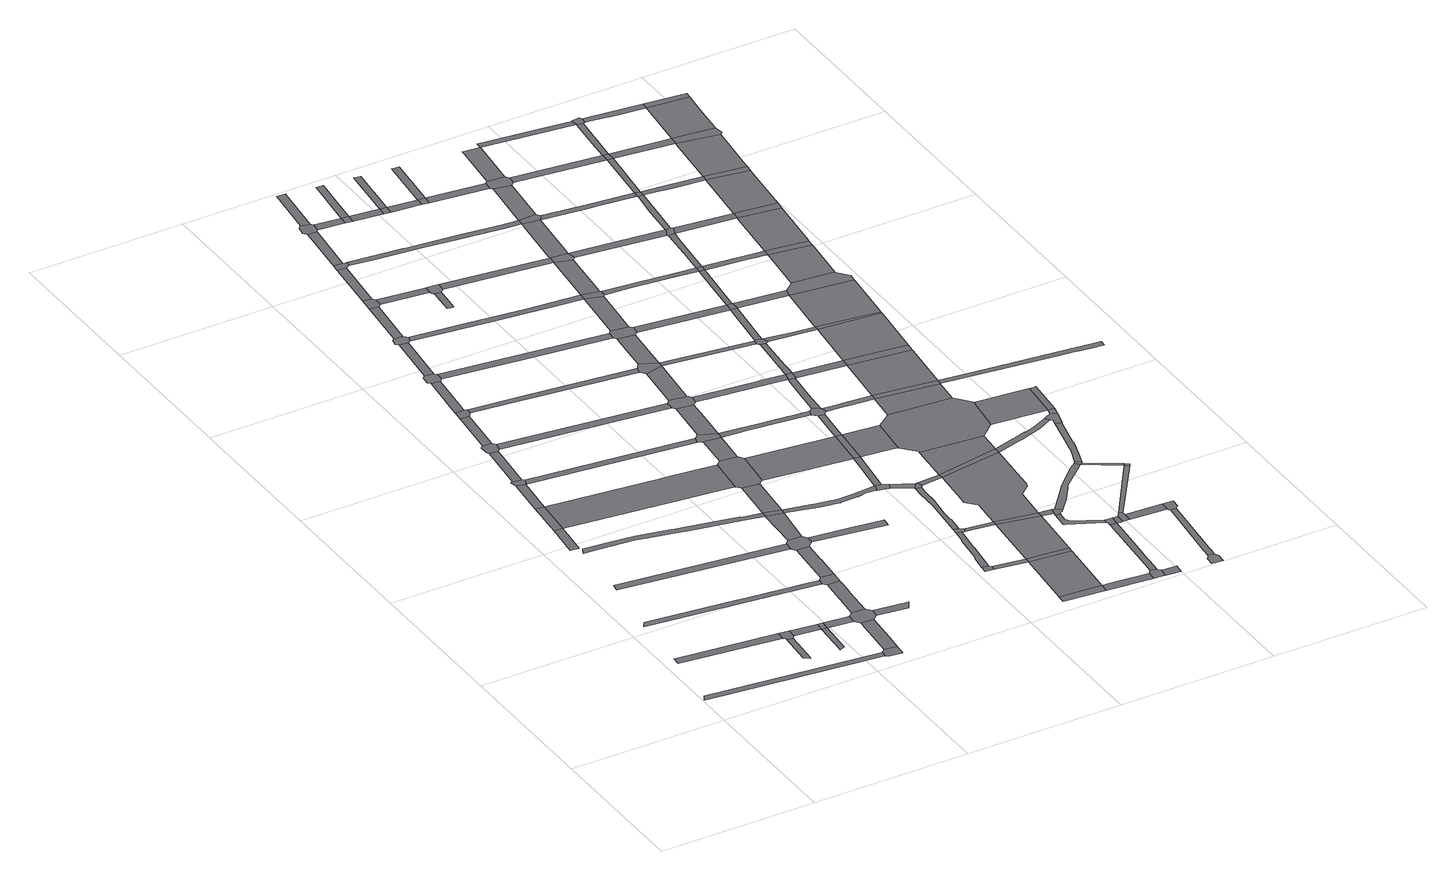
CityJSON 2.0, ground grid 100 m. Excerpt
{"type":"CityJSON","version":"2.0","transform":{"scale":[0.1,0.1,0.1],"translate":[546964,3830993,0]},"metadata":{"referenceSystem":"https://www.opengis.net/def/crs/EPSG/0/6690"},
"CityObjects":{
"road1":{"type":"Road","attributes":{"RoadStructureAttribute.sectionType":"1"},"geometry":[{"type":"MultiSurface","lod":"1","boundaries":[[[0,1,2,3]]]}]},
"road2":{"type":"Road","attributes":{"RoadStructureAttribute.sectionType":"1"},"geometry":[{"type":"MultiSurface","lod":"1","boundaries":[[[4,5,6,7,8,9,10]]]}]},
"road3":{"type":"Road","attributes":{"RoadStructureAttribute.sectionType":"1"},"geometry":[{"type":"MultiSurface","lod":"1","boundaries":[[[11,12,13,14,15]]]}]},
"road4":{"type":"Road","geometry":[{"type":"MultiSurface","lod":"1","boundaries":[[[16,17,18,19,20,21]]]}]},
"road5":{"type":"Road","geometry":[{"type":"MultiSurface","lod":"1","boundaries":[[[22,11,15,23]]]}]},
"road6":{"type":"Road","geometry":[{"type":"MultiSurface","lod":"1","boundaries":[[[3,2,24,16,21,25,26,27,28]]]}]},
"road7":{"type":"Road","attributes":{"RoadStructureAttribute.sectionType":"1"},"geometry":[{"type":"MultiSurface","lod":"1","boundaries":[[[29,30,31,32,33,34,35,36]]]}]},
"road8":{"type":"Road","attributes":{"RoadStructureAttribute.sectionType":"1"},"geometry":[{"type":"MultiSurface","lod":"1","boundaries":[[[37,38,22,23,39]]]}]},
"road9":{"type":"Road","attributes":{"RoadStructureAttribute.sectionType":"1"},"geometry":[{"type":"MultiSurface","lod":"1","boundaries":[[[28,27,40,41,42]]]}]},
"road10":{"type":"Road","geometry":[{"type":"MultiSurface","lod":"1","boundaries":[[[43,44,37,39,45,46]]]}]},
"road11":{"type":"Road","geometry":[{"type":"MultiSurface","lod":"1","boundaries":[[[41,47,48,49,50,51]]]}]},
"road12":{"type":"Road","attributes":{"RoadStructureAttribute.sectionType":"1"},"geometry":[{"type":"MultiSurface","lod":"1","boundaries":[[[52,53,54,55]]]}]},
"road13":{"type":"Road","geometry":[{"type":"MultiSurface","lod":"1","boundaries":[[[42,41,51,56]]]}]},
"road14":{"type":"Road","attributes":{"RoadStructureAttribute.sectionType":"1"},"geometry":[{"type":"MultiSurface","lod":"1","boundaries":[[[57,43,46,58]]]}]},
"road15":{"type":"Road","geometry":[{"type":"MultiSurface","lod":"1","boundaries":[[[59,10,9,60,61,62,63,64,65]]]}]},
"road16":{"type":"Road","attributes":{"RoadStructureAttribute.sectionType":"1"},"geometry":[{"type":"MultiSurface","lod":"1","boundaries":[[[56,51,66,67,68]]]}]},
"road17":{"type":"Road","geometry":[{"type":"MultiSurface","lod":"1","boundaries":[[[69,70,71,57,58,72,73,74]]]}]},
"road18":{"type":"Road","attributes":{"RoadStructureAttribute.sectionType":"1"},"geometry":[{"type":"MultiSurface","lod":"1","boundaries":[[[75,76,77,78,79,80,81,82,83,84,85,86,87,88,89,90,91,92,93,94]]]}]},
"road19":{"type":"Road","attributes":{"RoadStructureAttribute.sectionType":"1"},"geometry":[{"type":"MultiSurface","lod":"1","boundaries":[[[95,96,59,65,97,98,99]]]}]},
"road20":{"type":"Road","attributes":{"RoadStructureAttribute.sectionType":"1"},"geometry":[{"type":"MultiSurface","lod":"1","boundaries":[[[100,69,74,101]]]}]},
"road21":{"type":"Road","geometry":[{"type":"MultiSurface","lod":"1","boundaries":[[[102,103,104,68,67,105,106,95,99,107,108,109,110,111,112,113]]]}]},
"road22":{"type":"Road","geometry":[{"type":"MultiSurface","lod":"1","boundaries":[[[114,115,116,117,100,101,118,119,120,121]]]}]},
"road23":{"type":"Road","attributes":{"function":"3","RoadStructureAttribute.sectionType":"1"},"geometry":[{"type":"MultiSurface","lod":"1","boundaries":[[[122,123,124,23,15,125,126,127,128]]]}]},
"road24":{"type":"Road","attributes":{"RoadStructureAttribute.sectionType":"1"},"geometry":[{"type":"MultiSurface","lod":"1","boundaries":[[[129,130,131,132,102,113,133,134,135,136]]]}]},
"road25":{"type":"Road","attributes":{"RoadStructureAttribute.sectionType":"1"},"geometry":[{"type":"MultiSurface","lod":"1","boundaries":[[[137,138,114,121,139,140,141]]]}]},
"road26":{"type":"Road","geometry":[{"type":"MultiSurface","lod":"1","boundaries":[[[142,36,35,129,136,143,144]]]}]},
"road27":{"type":"Road","attributes":{"RoadStructureAttribute.sectionType":"1"},"geometry":[{"type":"MultiSurface","lod":"1","boundaries":[[[145,146,147,148,149,150,110,109]]]}]},
"road28":{"type":"Road","geometry":[{"type":"MultiSurface","lod":"1","boundaries":[[[151,152,153,137,141,154,155,156]]]}]},
"road29":{"type":"Road","attributes":{"RoadStructureAttribute.sectionType":"1"},"geometry":[{"type":"MultiSurface","lod":"1","boundaries":[[[157,45,39,158,159]]]}]},
"road30":{"type":"Road","attributes":{"RoadStructureAttribute.sectionType":"1"},"geometry":[{"type":"MultiSurface","lod":"1","boundaries":[[[160,161,162,163,142,144]]]}]},
"road31":{"type":"Road","attributes":{"RoadStructureAttribute.sectionType":"1"},"geometry":[{"type":"MultiSurface","lod":"1","boundaries":[[[164,151,156,165,166]]]}]},
"road32":{"type":"Road","geometry":[{"type":"MultiSurface","lod":"1","boundaries":[[[167,168,55,54,169,163,162,170,171,172,173,174]]]}]},
"road33":{"type":"Road","geometry":[{"type":"MultiSurface","lod":"1","boundaries":[[[175,176,177,164,166,178,179,180,181,182]]]}]},
"road34":{"type":"Road","attributes":{"RoadStructureAttribute.sectionType":"1"},"geometry":[{"type":"MultiSurface","lod":"1","boundaries":[[[73,72,183,184,185]]]}]},
"road35":{"type":"Road","attributes":{"RoadStructureAttribute.sectionType":"1"},"geometry":[{"type":"MultiSurface","lod":"1","boundaries":[[[93,167,174,186,187]]]}]},
"road36":{"type":"Road","attributes":{"RoadStructureAttribute.sectionType":"1"},"geometry":[{"type":"MultiSurface","lod":"1","boundaries":[[[188,175,182,189]]]}]},
"road37":{"type":"Road","geometry":[{"type":"MultiSurface","lod":"1","boundaries":[[[94,93,187,190]]]}]},
"road38":{"type":"Road","attributes":{"RoadStructureAttribute.sectionType":"1"},"geometry":[{"type":"MultiSurface","lod":"1","boundaries":[[[191,94,190,192]]]}]},
"road39":{"type":"Road","geometry":[{"type":"MultiSurface","lod":"1","boundaries":[[[193,188,189,194,195,196]]]}]},
"road40":{"type":"Road","attributes":{"RoadStructureAttribute.sectionType":"1"},"geometry":[{"type":"MultiSurface","lod":"1","boundaries":[[[197,198,199,119,118,200,201,202,203]]]}]},
"road41":{"type":"Road","attributes":{"RoadStructureAttribute.sectionType":"1"},"geometry":[{"type":"MultiSurface","lod":"1","boundaries":[[[204,205,206,207,208,172,171]]]}]},
"road42":{"type":"Road","attributes":{"RoadStructureAttribute.sectionType":"1"},"geometry":[{"type":"MultiSurface","lod":"1","boundaries":[[[209,193,196,210,211]]]}]},
"road43":{"type":"Road","geometry":[{"type":"MultiSurface","lod":"1","boundaries":[[[212,213,128,127,214,191,192,215,216,217,218,219,220]]]}]},
"road44":{"type":"Road","geometry":[{"type":"MultiSurface","lod":"1","boundaries":[[[221,209,211,222,223,224,225,226]]]}]},
"road45":{"type":"Road","attributes":{"RoadStructureAttribute.sectionType":"1"},"geometry":[{"type":"MultiSurface","lod":"1","boundaries":[[[227,195,194,228,229]]]}]},
"road46":{"type":"Road","attributes":{"RoadStructureAttribute.sectionType":"1"},"geometry":[{"type":"MultiSurface","lod":"1","boundaries":[[[155,154,230,231,232]]]}]},
"road47":{"type":"Road","attributes":{"RoadStructureAttribute.sectionType":"1"},"geometry":[{"type":"MultiSurface","lod":"1","boundaries":[[[233,212,220,234,235]]]}]},
"road48":{"type":"Road","attributes":{"RoadStructureAttribute.sectionType":"1"},"geometry":[{"type":"MultiSurface","lod":"1","boundaries":[[[236,237,221,226]]]}]},
"road49":{"type":"Road","attributes":{"RoadStructureAttribute.sectionType":"1"},"geometry":[{"type":"MultiSurface","lod":"1","boundaries":[[[238,239,240,241,242,243,244,245,246,247,248,249,190,187,250,251,252,253,254,255,256,257,258,259,260,261,262,263,264,265,266]]]}]},
"road50":{"type":"Road","geometry":[{"type":"MultiSurface","lod":"1","boundaries":[[[267,268,269,159,158,270,271,233,235,272]]]}]},
"road51":{"type":"Road","geometry":[{"type":"MultiSurface","lod":"1","boundaries":[[[273,274,275,276,277,278,279,280]]]}]},
"road52":{"type":"Road","geometry":[{"type":"MultiSurface","lod":"1","boundaries":[[[281,282,283,237,284,285,286,287,288,289,290,291]]]}]},
"road53":{"type":"Road","geometry":[{"type":"MultiSurface","lod":"1","boundaries":[[[292,293,294,295,296,297,298]]]}]},
"road54":{"type":"Road","attributes":{"RoadStructureAttribute.sectionType":"1"},"geometry":[{"type":"MultiSurface","lod":"1","boundaries":[[[299,267,272,300,301,302,303]]]}]},
"road55":{"type":"Road","geometry":[{"type":"MultiSurface","lod":"1","boundaries":[[[304,229,228,305,273,280,306,307]]]}]},
"road56":{"type":"Road","attributes":{"RoadStructureAttribute.sectionType":"1"},"geometry":[{"type":"MultiSurface","lod":"1","boundaries":[[[308,309,310,311,180,179,312,313,314,315,316,317,318,319]]]}]},
"road57":{"type":"Road","attributes":{"RoadStructureAttribute.sectionType":"1"},"geometry":[{"type":"MultiSurface","lod":"1","boundaries":[[[320,321,322,323,324,292,298,325,326,327,328]]]}]},
"road58":{"type":"Road","attributes":{"RoadStructureAttribute.sectionType":"1"},"geometry":[{"type":"MultiSurface","lod":"1","boundaries":[[[329,281,291,330,331]]]}]},
"road59":{"type":"Road","geometry":[{"type":"MultiSurface","lod":"1","boundaries":[[[332,333,334,185,184,335,299,303,336,337,338,339,340]]]}]},
"road60":{"type":"Road","attributes":{"RoadStructureAttribute.sectionType":"1"},"geometry":[{"type":"MultiSurface","lod":"1","boundaries":[[[296,295,341,342]]]}]},
"road61":{"type":"Road","attributes":{"RoadStructureAttribute.sectionType":"1"},"geometry":[{"type":"MultiSurface","lod":"1","boundaries":[[[286,285,343,344]]]}]},
"road62":{"type":"Road","attributes":{"function":"3","RoadStructureAttribute.sectionType":"1"},"geometry":[{"type":"MultiSurface","lod":"1","boundaries":[[[218,217,345,346,347]]]}]},
"road63":{"type":"Road","geometry":[{"type":"MultiSurface","lod":"1","boundaries":[[[348,349,350,351,352]]]}]},
"road64":{"type":"Road","geometry":[{"type":"MultiSurface","lod":"1","boundaries":[[[353,320,328,354,355,356,357]]]}]},
"road65":{"type":"Road","attributes":{"RoadStructureAttribute.sectionType":"1"},"geometry":[{"type":"MultiSurface","lod":"1","boundaries":[[[358,359,360,361,362,363,364,365,366,332,340]]]}]},
"road66":{"type":"Road","geometry":[{"type":"MultiSurface","lod":"1","boundaries":[[[344,343,367,368]]]}]},
"road67":{"type":"Road","geometry":[{"type":"MultiSurface","lod":"1","boundaries":[[[266,265,369,370,371,372,373,374]]]}]},
"road68":{"type":"Road","geometry":[{"type":"MultiSurface","lod":"1","boundaries":[[[375,376,203,202,377,378,366,365,379]]]}]},
"road69":{"type":"Road","attributes":{"RoadStructureAttribute.sectionType":"1"},"geometry":[{"type":"MultiSurface","lod":"1","boundaries":[[[380,381,382,383,384,385,386,272,235,387,388,389,390,391]]]}]},
"road70":{"type":"Road","attributes":{"function":"3","RoadStructureAttribute.sectionType":"1"},"geometry":[{"type":"MultiSurface","lod":"1","boundaries":[[[341,348,352,392,393]]]}]},
"road71":{"type":"Road","attributes":{"RoadStructureAttribute.sectionType":"1"},"geometry":[{"type":"MultiSurface","lod":"1","boundaries":[[[394,395,396,353,357,397,398,399,400,401,402,403]]]}]},
"road72":{"type":"Road","attributes":{"RoadStructureAttribute.sectionType":"1"},"geometry":[{"type":"MultiSurface","lod":"1","boundaries":[[[346,266,374,404]]]}]},
"road73":{"type":"Road","attributes":{"RoadStructureAttribute.sectionType":"1"},"geometry":[{"type":"MultiSurface","lod":"1","boundaries":[[[356,355,405,406]]]}]},
"road74":{"type":"Road","attributes":{"RoadStructureAttribute.sectionType":"1"},"geometry":[{"type":"MultiSurface","lod":"1","boundaries":[[[407,344,368,408]]]}]},
"road75":{"type":"Road","attributes":{"RoadStructureAttribute.sectionType":"1"},"geometry":[{"type":"MultiSurface","lod":"1","boundaries":[[[372,371,409,410]]]}]},
"road76":{"type":"Road","attributes":{"RoadStructureAttribute.sectionType":"1"},"geometry":[{"type":"MultiSurface","lod":"1","boundaries":[[[368,367,411,412]]]}]},
"road77":{"type":"Road","attributes":{"RoadStructureAttribute.sectionType":"1"},"geometry":[{"type":"MultiSurface","lod":"1","boundaries":[[[413,414,375,379,415,416,417]]]}]},
"road78":{"type":"Road","geometry":[{"type":"MultiSurface","lod":"1","boundaries":[[[342,341,393,418]]]}]},
"road79":{"type":"Road","geometry":[{"type":"MultiSurface","lod":"1","boundaries":[[[419,410,409,394,403,420,421,422]]]}]},
"road80":{"type":"Road","attributes":{"RoadStructureAttribute.sectionType":"1"},"geometry":[{"type":"MultiSurface","lod":"1","boundaries":[[[423,424,425,426,427,428,429,430,224,223,431,432,433,434,435,436,437,438,439,440]]]}]},
"road81":{"type":"Road","attributes":{"RoadStructureAttribute.sectionType":"1"},"geometry":[{"type":"MultiSurface","lod":"1","boundaries":[[[307,306,441,442]]]}]},
"road82":{"type":"Road","geometry":[{"type":"MultiSurface","lod":"1","boundaries":[[[347,346,404,443]]]}]},
"road83":{"type":"Road","geometry":[{"type":"MultiSurface","lod":"1","boundaries":[[[444,445,232,231,446,413,417,447,448,449,450,451,452,453]]]}]},
"road84":{"type":"Road","attributes":{"function":"3","RoadStructureAttribute.sectionType":"1"},"geometry":[{"type":"MultiSurface","lod":"1","boundaries":[[[405,454,342,418,455]]]}]},
"road85":{"type":"Road","attributes":{"RoadStructureAttribute.sectionType":"1"},"geometry":[{"type":"MultiSurface","lod":"1","boundaries":[[[456,352,351,457,458]]]}]},
"road86":{"type":"Road","attributes":{"RoadStructureAttribute.sectionType":"1"},"geometry":[{"type":"MultiSurface","lod":"1","boundaries":[[[459,460,338,337,461,462]]]}]},
"road87":{"type":"Road","geometry":[{"type":"MultiSurface","lod":"1","boundaries":[[[412,411,463,464]]]}]},
"road88":{"type":"Road","attributes":{"RoadStructureAttribute.sectionType":"1"},"geometry":[{"type":"MultiSurface","lod":"1","boundaries":[[[465,419,422,466]]]}]},
"road89":{"type":"Road","geometry":[{"type":"MultiSurface","lod":"1","boundaries":[[[406,405,455,467]]]}]},
"road90":{"type":"Road","attributes":{"RoadStructureAttribute.sectionType":"1"},"geometry":[{"type":"MultiSurface","lod":"1","boundaries":[[[468,469,347,443,470,471,472]]]}]},
"road91":{"type":"Road","attributes":{"RoadStructureAttribute.sectionType":"1"},"geometry":[{"type":"MultiSurface","lod":"1","boundaries":[[[318,444,453,473]]]}]},
"road92":{"type":"Road","attributes":{"RoadStructureAttribute.sectionType":"1"},"geometry":[{"type":"MultiSurface","lod":"1","boundaries":[[[474,412,464,475]]]}]},
"road93":{"type":"Road","attributes":{"function":"3","RoadStructureAttribute.sectionType":"1"},"geometry":[{"type":"MultiSurface","lod":"1","boundaries":[[[476,477,443,404,478,479,480,481]]]}]},
"road94":{"type":"Road","attributes":{"RoadStructureAttribute.sectionType":"1"},"geometry":[{"type":"MultiSurface","lod":"1","boundaries":[[[464,463,482,483]]]}]},
"road95":{"type":"Road","geometry":[{"type":"MultiSurface","lod":"1","boundaries":[[[484,391,390,485,486,468,472,487,488,489,490,491]]]}]},
"road96":{"type":"Road","attributes":{"RoadStructureAttribute.sectionType":"1"},"geometry":[{"type":"MultiSurface","lod":"1","boundaries":[[[379,365,492,493]]]}]},
"road97":{"type":"Road","geometry":[{"type":"MultiSurface","lod":"1","boundaries":[[[319,318,473,494,495,496,497]]]}]},
"road98":{"type":"Road","geometry":[{"type":"MultiSurface","lod":"1","boundaries":[[[498,499,458,457,500,501,502,503,504,505]]]}]},
"road99":{"type":"Road","attributes":{"function":"3","RoadStructureAttribute.sectionType":"1"},"geometry":[{"type":"MultiSurface","lod":"1","boundaries":[[[506,507,508,509,510,511,512,466,513,514,515,516,517,406,467]]]}]},
"road100":{"type":"Road","attributes":{"RoadStructureAttribute.sectionType":"1"},"geometry":[{"type":"MultiSurface","lod":"1","boundaries":[[[461,518,519,484,491,520,521]]]}]},
"road101":{"type":"Road","attributes":{"RoadStructureAttribute.sectionType":"1"},"geometry":[{"type":"MultiSurface","lod":"1","boundaries":[[[522,467,455,523,524,525]]]}]},
"road102":{"type":"Road","geometry":[{"type":"MultiSurface","lod":"1","boundaries":[[[483,482,526,527]]]}]},
"road103":{"type":"Road","attributes":{"RoadStructureAttribute.sectionType":"1"},"geometry":[{"type":"MultiSurface","lod":"1","boundaries":[[[441,528,319,497,529]]]}]},
"road104":{"type":"Road","attributes":{"RoadStructureAttribute.sectionType":"1"},"geometry":[{"type":"MultiSurface","lod":"1","boundaries":[[[530,503,502,531,532]]]}]},
"road105":{"type":"Road","geometry":[{"type":"MultiSurface","lod":"1","boundaries":[[[525,524,533,534,535,536,537,538,539]]]}]},
"road106":{"type":"Road","geometry":[{"type":"MultiSurface","lod":"1","boundaries":[[[462,461,521,540,541]]]}]},
"road107":{"type":"Road","attributes":{"RoadStructureAttribute.sectionType":"1"},"geometry":[{"type":"MultiSurface","lod":"1","boundaries":[[[542,543,544,545,498,505,546,547,548,549]]]}]},
"road108":{"type":"Road","attributes":{"RoadStructureAttribute.sectionType":"1"},"geometry":[{"type":"MultiSurface","lod":"1","boundaries":[[[550,551,552,491,490,553,554,555,556]]]}]},
"road109":{"type":"Road","attributes":{"RoadStructureAttribute.sectionType":"1"},"geometry":[{"type":"MultiSurface","lod":"1","boundaries":[[[533,557,558,559,560,561,562,563,564,565,534]]]}]},
"road110":{"type":"Road","geometry":[{"type":"MultiSurface","lod":"1","boundaries":[[[566,465,466,512]]]}]},
"road111":{"type":"Road","attributes":{"RoadStructureAttribute.sectionType":"1"},"geometry":[{"type":"MultiSurface","lod":"1","boundaries":[[[567,483,527,568]]]}]},
"road112":{"type":"Road","attributes":{"RoadStructureAttribute.sectionType":"1"},"geometry":[{"type":"MultiSurface","lod":"1","boundaries":[[[450,449,569,570]]]}]},
"road113":{"type":"Road","geometry":[{"type":"MultiSurface","lod":"1","boundaries":[[[442,441,529,571,572,573]]]}]},
"road114":{"type":"Road","attributes":{"function":"3","RoadStructureAttribute.sectionType":"1"},"geometry":[{"type":"MultiSurface","lod":"1","boundaries":[[[574,575,465,566,576,577]]]}]},
"road115":{"type":"Road","attributes":{"RoadStructureAttribute.sectionType":"1"},"geometry":[{"type":"MultiSurface","lod":"1","boundaries":[[[578,579,580,581,462,541,582,583,584,585]]]}]},
"road116":{"type":"Road","geometry":[{"type":"MultiSurface","lod":"1","boundaries":[[[586,587,561,560,588,542,549,589]]]}]},
"road117":{"type":"Road","attributes":{"RoadStructureAttribute.sectionType":"1"},"geometry":[{"type":"MultiSurface","lod":"1","boundaries":[[[439,590,591,592,442,573,593,594]]]}]},
"road118":{"type":"Road","attributes":{"RoadStructureAttribute.sectionType":"1"},"geometry":[{"type":"MultiSurface","lod":"1","boundaries":[[[527,526,595,596]]]}]},
"road119":{"type":"Road","attributes":{"RoadStructureAttribute.sectionType":"1"},"geometry":[{"type":"MultiSurface","lod":"1","boundaries":[[[589,549,597,598,599]]]}]},
"road120":{"type":"Road","geometry":[{"type":"MultiSurface","lod":"1","boundaries":[[[600,601,493,492,602,603,578,585,604,605,606,607]]]}]},
"road121":{"type":"Road","attributes":{"RoadStructureAttribute.sectionType":"1"},"geometry":[{"type":"MultiSurface","lod":"1","boundaries":[[[541,540,608,609,610]]]}]},
"road122":{"type":"Road","geometry":[{"type":"MultiSurface","lod":"1","boundaries":[[[611,612,481,480,613,614,574,577,615,616,617,618,619,620]]]}]},
"road123":{"type":"Road","attributes":{"RoadStructureAttribute.sectionType":"1"},"geometry":[{"type":"MultiSurface","lod":"1","boundaries":[[[621,622,623,624,496,495,625,626,627,628,629,630,631]]]}]},
"road124":{"type":"Road","geometry":[{"type":"MultiSurface","lod":"1","boundaries":[[[632,633,599,598,634,635,636,637]]]}]},
"road125":{"type":"Road","geometry":[{"type":"MultiSurface","lod":"1","boundaries":[[[638,639,640,440,439,594,641]]]}]},
"road126":{"type":"Road","attributes":{"RoadStructureAttribute.sectionType":"1"},"geometry":[{"type":"MultiSurface","lod":"1","boundaries":[[[642,643,644,645,646,647,648,649,539,538,650,651,652,653,654,655,656]]]}]},
"road127":{"type":"Road","geometry":[{"type":"MultiSurface","lod":"1","boundaries":[[[657,658,659,660,661,662,663,664]]]}]},
"road128":{"type":"Road","attributes":{"RoadStructureAttribute.sectionType":"1"},"geometry":[{"type":"MultiSurface","lod":"1","boundaries":[[[569,665,666,667,668,600,607,669,670,671,672]]]}]},
"road129":{"type":"Road","attributes":{"RoadStructureAttribute.sectionType":"1"},"geometry":[{"type":"MultiSurface","lod":"1","boundaries":[[[673,440,640,674]]]}]},
"road130":{"type":"Road","attributes":{"function":"3","RoadStructureAttribute.sectionType":"1"},"geometry":[{"type":"MultiSurface","lod":"1","boundaries":[[[555,675,676,611,620,677]]]}]},
"road131":{"type":"Road","geometry":[{"type":"MultiSurface","lod":"1","boundaries":[[[570,569,672,678,679]]]}]},
"road132":{"type":"Road","attributes":{"RoadStructureAttribute.sectionType":"1"},"geometry":[{"type":"MultiSurface","lod":"1","boundaries":[[[680,607,606,681,682]]]}]},
"road133":{"type":"Road","attributes":{"RoadStructureAttribute.sectionType":"1"},"geometry":[{"type":"MultiSurface","lod":"1","boundaries":[[[683,635,634,684,685,686]]]}]},
"road134":{"type":"Road","geometry":[{"type":"MultiSurface","lod":"1","boundaries":[[[556,555,677,687,688]]]}]},
"road135":{"type":"Road","attributes":{"RoadStructureAttribute.sectionType":"1"},"geometry":[{"type":"MultiSurface","lod":"1","boundaries":[[[689,690,691,692,693,694,695,657,664]]]}]},
"road136":{"type":"Road","attributes":{"RoadStructureAttribute.sectionType":"1"},"geometry":[{"type":"MultiSurface","lod":"1","boundaries":[[[696,573,572,697,698,699]]]}]},
"road137":{"type":"Road","geometry":[{"type":"MultiSurface","lod":"1","boundaries":[[[700,701,596,595,702,673,674,703,704,705,706,707,708,709]]]}]},
"road138":{"type":"Road","attributes":{"RoadStructureAttribute.sectionType":"1"},"geometry":[{"type":"MultiSurface","lod":"1","boundaries":[[[630,710,570,679,711]]]}]},
"road139":{"type":"Road","attributes":{"RoadStructureAttribute.sectionType":"1"},"geometry":[{"type":"MultiSurface","lod":"1","boundaries":[[[712,713,632,637,714]]]}]},
"road140":{"type":"Road","attributes":{"function":"3","RoadStructureAttribute.sectionType":"1"},"geometry":[{"type":"MultiSurface","lod":"1","boundaries":[[[609,715,556,688,716,717]]]}]},
"road141":{"type":"Road","geometry":[{"type":"MultiSurface","lod":"1","boundaries":[[[718,642,656,719,720,721]]]}]},
"road142":{"type":"Road","attributes":{"RoadStructureAttribute.sectionType":"1"},"geometry":[{"type":"MultiSurface","lod":"1","boundaries":[[[722,723,724,725,726,727,566,512,728,729,730,731,732]]]}]},
"road143":{"type":"Road","attributes":{"RoadStructureAttribute.sectionType":"1"},"geometry":[{"type":"MultiSurface","lod":"1","boundaries":[[[733,734,700,709,735,736]]]}]},
"road144":{"type":"Road","geometry":[{"type":"MultiSurface","lod":"1","boundaries":[[[686,685,737,693,692,738,739,740]]]}]},
"road145":{"type":"Road","geometry":[{"type":"MultiSurface","lod":"1","boundaries":[[[631,630,711,741]]]}]},
"road146":{"type":"Road","attributes":{"RoadStructureAttribute.sectionType":"1"},"geometry":[{"type":"MultiSurface","lod":"1","boundaries":[[[742,743,678,672,744,745,746]]]}]},
"road147":{"type":"Road","geometry":[{"type":"MultiSurface","lod":"1","boundaries":[[[610,609,717,747]]]}]},
"road148":{"type":"Road","attributes":{"RoadStructureAttribute.sectionType":"1"},"geometry":[{"type":"MultiSurface","lod":"1","boundaries":[[[719,656,712,748]]]}]},
"road149":{"type":"Road","attributes":{"RoadStructureAttribute.sectionType":"1"},"geometry":[{"type":"MultiSurface","lod":"1","boundaries":[[[749,750,751,641,594,752,753,754,755,756,757,758]]]}]},
"road150":{"type":"Road","attributes":{"RoadStructureAttribute.sectionType":"1"},"geometry":[{"type":"MultiSurface","lod":"1","boundaries":[[[759,760,761,718,721,762,763,764,765,766,767,768]]]}]},
"road151":{"type":"Road","attributes":{"RoadStructureAttribute.sectionType":"1"},"geometry":[{"type":"MultiSurface","lod":"1","boundaries":[[[769,770,771,772,773,774,631,741]]]}]},
"road152":{"type":"Road","attributes":{"function":"3","RoadStructureAttribute.sectionType":"1"},"geometry":[{"type":"MultiSurface","lod":"1","boundaries":[[[681,610,747,775,776,777]]]}]},
"road153":{"type":"Road","attributes":{"function":"3","RoadStructureAttribute.sectionType":"1"},"geometry":[{"type":"MultiSurface","lod":"1","boundaries":[[[617,616,778,779,780,781]]]}]},
"road154":{"type":"Road","geometry":[{"type":"MultiSurface","lod":"1","boundaries":[[[748,712,714,782]]]}]},
"road155":{"type":"Road","geometry":[{"type":"MultiSurface","lod":"1","boundaries":[[[783,784,699,698,772,771,785]]]}]},
"road156":{"type":"Road","geometry":[{"type":"MultiSurface","lod":"1","boundaries":[[[682,681,777,786]]]}]},
"road157":{"type":"Road","attributes":{"RoadStructureAttribute.sectionType":"1"},"geometry":[{"type":"MultiSurface","lod":"1","boundaries":[[[787,788,789,741,711,790,791,792,793,794,795,796,797]]]}]},
"road158":{"type":"Road","attributes":{"RoadStructureAttribute.sectionType":"1"},"geometry":[{"type":"MultiSurface","lod":"1","boundaries":[[[798,799,722,732,800,801,759,768,802,803]]]}]},
"road159":{"type":"Road","attributes":{"RoadStructureAttribute.sectionType":"1"},"geometry":[{"type":"MultiSurface","lod":"1","boundaries":[[[804,706,705,805,806,807]]]}]},
"road160":{"type":"Road","attributes":{"function":"3","RoadStructureAttribute.sectionType":"1"},"geometry":[{"type":"MultiSurface","lod":"1","boundaries":[[[745,808,809,810,811,682,786,812,813,814]]]}]},
"road161":{"type":"Road","geometry":[{"type":"MultiSurface","lod":"1","boundaries":[[[780,798,803,815]]]}]},
"road162":{"type":"Road","attributes":{"RoadStructureAttribute.sectionType":"1"},"geometry":[{"type":"MultiSurface","lod":"1","boundaries":[[[816,817,818,819,820,699,784]]]}]},
"road163":{"type":"Road","geometry":[{"type":"MultiSurface","lod":"1","boundaries":[[[821,781,780,815,822]]]}]},
"road164":{"type":"Road","geometry":[{"type":"MultiSurface","lod":"1","boundaries":[[[758,757,823,824,818,817,825]]]}]},
"road165":{"type":"Road","geometry":[{"type":"MultiSurface","lod":"1","boundaries":[[[826,746,745,814,827,828,829,830]]]}]},
"road166":{"type":"Road","attributes":{"RoadStructureAttribute.sectionType":"1"},"geometry":[{"type":"MultiSurface","lod":"1","boundaries":[[[785,771,831,832,833]]]}]},
"road167":{"type":"Road","attributes":{"RoadStructureAttribute.sectionType":"1"},"geometry":[{"type":"MultiSurface","lod":"1","boundaries":[[[834,835,736,836,837,838]]]}]},
"road168":{"type":"Road","attributes":{"RoadStructureAttribute.sectionType":"1"},"geometry":[{"type":"MultiSurface","lod":"1","boundaries":[[[806,758,825,839]]]}]},
"road169":{"type":"Road","attributes":{"function":"3","RoadStructureAttribute.sectionType":"1"},"geometry":[{"type":"MultiSurface","lod":"1","boundaries":[[[796,840,841,826,830,842,843]]]}]},
"road170":{"type":"Road","geometry":[{"type":"MultiSurface","lod":"1","boundaries":[[[797,796,843,844]]]}]},
"road171":{"type":"Road","geometry":[{"type":"MultiSurface","lod":"1","boundaries":[[[807,806,839,845]]]}]},
"road172":{"type":"Road","attributes":{"RoadStructureAttribute.sectionType":"1"},"geometry":[{"type":"MultiSurface","lod":"1","boundaries":[[[846,847,848,849,850,688,687,851,852,853,854,855,856,857,858,859]]]}]},
"road173":{"type":"Road","attributes":{"RoadStructureAttribute.sectionType":"1"},"geometry":[{"type":"MultiSurface","lod":"1","boundaries":[[[860,861,825,817,862,863,864,865,866,867]]]}]},
"road174":{"type":"Road","attributes":{"function":"3","RoadStructureAttribute.sectionType":"1"},"geometry":[{"type":"MultiSurface","lod":"1","boundaries":[[[832,868,797,844,869,870]]]}]},
"road175":{"type":"Road","attributes":{"RoadStructureAttribute.sectionType":"1"},"geometry":[{"type":"MultiSurface","lod":"1","boundaries":[[[837,871,872,807,845,873]]]}]},
"road176":{"type":"Road","geometry":[{"type":"MultiSurface","lod":"1","boundaries":[[[874,875,876,838,837,873,877,878]]]}]},
"road177":{"type":"Road","geometry":[{"type":"MultiSurface","lod":"1","boundaries":[[[833,832,870,879]]]}]},
"road178":{"type":"Road","attributes":{"RoadStructureAttribute.sectionType":"1"},"geometry":[{"type":"MultiSurface","lod":"1","boundaries":[[[880,845,839,881,882,883]]]}]},
"road179":{"type":"Road","attributes":{"function":"3","RoadStructureAttribute.sectionType":"1"},"geometry":[{"type":"MultiSurface","lod":"1","boundaries":[[[866,833,879,884]]]}]},
"road180":{"type":"Road","geometry":[{"type":"MultiSurface","lod":"1","boundaries":[[[867,866,884,885,886]]]}]},
"road181":{"type":"Road","attributes":{"RoadStructureAttribute.sectionType":"1"},"geometry":[{"type":"MultiSurface","lod":"1","boundaries":[[[887,878,877,888,889,890,891,892,893]]]}]},
"road182":{"type":"Road","attributes":{"function":"3","RoadStructureAttribute.sectionType":"1"},"geometry":[{"type":"MultiSurface","lod":"1","boundaries":[[[882,894,867,886,895,896,897]]]}]},
"road183":{"type":"Road","geometry":[{"type":"MultiSurface","lod":"1","boundaries":[[[883,882,897,898,899]]]}]},
"road184":{"type":"Road","attributes":{"function":"3","RoadStructureAttribute.sectionType":"1"},"geometry":[{"type":"MultiSurface","lod":"1","boundaries":[[[892,900,883,899,901,902,903,904,905]]]}]},
"road185":{"type":"Road","geometry":[{"type":"MultiSurface","lod":"1","boundaries":[[[893,892,905,906]]]}]}
},
"vertices":[
[82,693,0],[77,638,0],[714,564,0],[720,621,0],
[32,274,0],[9,236,0],[18,235,0],[956,135,0],[1115,118,0],[1121,117,0],[1124,156,0],
[178,2185,0],[152,1964,0],[206,1952,0],[206,1956,0],[233,2180,0],
[729,544,0],[711,331,0],[729,319,0],[747,307,0],[748,317,0],[767,537,0],
[202,2434,0],[257,2428,0],
[729,549,0],[770,541,0],[773,545,0],[781,556,0],[787,613,0],
[704,1039,0],[700,1039,0],[129,1104,0],[106,1068,0],[115,1066,0],[700,999,0],[1196,942,0],[1201,983,0],
[232,2693,0],[231,2691,0],[286,2683,0],
[945,537,0],[952,536,0],[958,593,0],
[236,2741,0],[220,2736,0],[308,2722,0],[291,2733,0],
[935,306,0],[934,298,0],[950,305,0],[967,311,0],[986,532,0],
[177,1525,0],[169,1473,0],[1227,1344,0],[1234,1404,0],
[993,589,0],
[273,3066,0],[327,3057,0],
[1148,175,0],[1134,105,0],[1140,100,0],[1222,92,0],[1223,106,0],[1226,138,0],[1229,167,0],
[989,532,0],[1149,513,0],[1154,571,0],
[282,3151,0],[263,3135,0],[263,3080,0],[341,3070,0],[354,3125,0],[337,3146,0],
[1154,1772,0],[1150,1773,0],[1150,1779,0],[835,1842,0],[763,1857,0],[755,1858,0],[546,1902,0],[368,1923,0],[221,1941,0],[200,1898,0],[364,1883,0],[367,1883,0],[521,1869,0],[580,1857,0],[755,1818,0],[827,1801,0],[1147,1737,0],[1278,1711,0],[1279,1711,0],[1284,1748,0],
[1177,480,0],[1172,431,0],[1239,274,0],[1252,424,0],[1257,474,0],
[316,3458,0],[371,3452,0],
[1186,596,0],[1165,580,0],[1155,572,0],[1158,502,0],[1176,481,0],[1257,475,0],[1276,491,0],[1290,503,0],[1298,557,0],[1287,570,0],[1285,573,0],[1268,594,0],
[323,3524,0],[322,3520,0],[322,3518,0],[319,3483,0],[395,3479,0],[399,3518,0],[389,3519,0],[379,3520,0],
[1173,2325,0],[985,2346,0],[976,2347,0],[957,2098,0],[1144,2077,0],[1289,2060,0],[1317,2309,0],
[1216,917,0],[1216,914,0],[1214,893,0],[1201,753,0],[1285,788,0],[1285,789,0],[1294,887,0],[1296,915,0],
[361,3856,0],[331,3597,0],[382,3539,0],[388,3597,0],[417,3848,0],
[1223,1005,0],[1299,944,0],[1304,997,0],
[1488,480,0],[1498,494,0],[1505,506,0],[1508,511,0],[1519,532,0],[1508,533,0],
[372,3945,0],[352,3929,0],[347,3875,0],[437,3865,0],[439,3919,0],[426,3935,0],
[1349,2610,0],[1341,2569,0],[1351,2609,0],
[1319,1163,0],[1319,1164,0],[1332,1317,0],[1251,1315,0],
[412,4297,0],[465,4276,0],[466,4286,0],
[1261,1429,0],[1242,1411,0],[1234,1336,0],[1354,1337,0],[1365,1346,0],[1370,1395,0],[1362,1406,0],[1348,1428,0],
[419,4363,0],[402,4352,0],[394,4312,0],[479,4295,0],[485,4298,0],[496,4336,0],[486,4349,0],[475,4362,0],
[990,2996,0],[1397,2950,0],[1402,3004,0],
[1386,1684,0],[1386,1687,0],
[458,4704,0],[513,4695,0],
[1391,1722,0],
[1314,2031,0],[1422,2017,0],
[468,4792,0],[533,4711,0],[537,4766,0],[522,4786,0],
[1437,3403,0],[893,3465,0],[703,3485,0],[395,3480,0],[698,3445,0],[1429,3362,0],[1441,3403,0],
[1829,1283,0],[1832,1310,0],[1835,1338,0],[1784,1344,0],[1622,1364,0],
[507,5141,0],[562,5131,0],[562,5135,0],
[1350,2336,0],[1343,2331,0],[1312,2033,0],[1423,2018,0],[1425,2020,0],[1454,2042,0],[1482,2291,0],[1462,2317,0],[1457,2324,0],
[513,5192,0],[576,5143,0],[591,5151,0],[594,5183,0],[579,5184,0],[568,5186,0],
[702,4747,0],[837,4677,0],[843,4731,0],
[927,3809,0],[1484,3745,0],[1490,3800,0],
[1372,2556,0],[1463,2372,0],[1482,2545,0],
[612,5545,0],[553,5546,0],
[1948,1670,0],[1924,1668,0],[1843,1661,0],[1834,1661,0],[1826,1660,0],[1735,1658,0],[1716,1657,0],[1683,1663,0],[1568,1683,0],[1561,1684,0],[1548,1687,0],[1393,1721,0],[1561,1644,0],[1566,1642,0],[1655,1627,0],[1676,1624,0],[1714,1617,0],[1717,1617,0],[1736,1618,0],[1817,1622,0],[1830,1622,0],[1833,1620,0],[1835,1619,0],[1844,1621,0],[1888,1631,0],[1925,1628,0],[1935,1627,0],[1958,1623,0],[1968,1671,0],
[1382,2633,0],[1376,2629,0],[1356,2612,0],[1344,2568,0],[1368,2558,0],[1488,2590,0],
[853,4648,0],[846,4579,0],[837,4483,0],[857,4481,0],[877,4480,0],[886,4575,0],[892,4640,0],[893,4645,0],
[565,5643,0],[544,5627,0],[535,5572,0],[609,5546,0],[626,5561,0],[629,5616,0],[628,5617,0],[624,5620,0],[622,5624,0],[620,5627,0],[619,5631,0],
[2058,634,0],[2051,588,0],[2087,583,0],[2105,581,0],[2110,613,0],[2107,617,0],[2097,629,0],
[1415,2928,0],[1490,2607,0],[1508,2776,0],[1508,2777,0],[1522,2915,0],
[861,4729,0],[850,4654,0],[915,4669,0],[921,4723,0],
[1220,4255,0],[807,4301,0],[584,4326,0],[580,4326,0],[488,4297,0],[579,4286,0],[875,4249,0],[980,4240,0],[1178,4217,0],[1393,4194,0],[1550,4176,0],[1555,4222,0],
[2114,1016,0],[2104,929,0],[2100,928,0],[2078,743,0],[2071,728,0],[2097,632,0],[2125,832,0],[2122,833,0],[2146,1008,0],
[603,5977,0],[658,5970,0],[659,5972,0],
[1424,3026,0],[1419,3020,0],[1403,3005,0],[1409,2935,0],[1529,2921,0],[1545,2936,0],[1551,2988,0],[1538,3004,0],[1533,3010,0],
[2313,550,0],[2316,582,0],
[795,5542,0],[802,5596,0],
[1993,1979,0],[2012,1977,0],[2040,2227,0],
[2275,148,0],[2272,117,0],[2271,96,0],[2537,71,0],[2542,130,0],
[2118,1054,0],[2150,1007,0],[2168,1004,0],[2172,1031,0],[2153,1050,0],
[1550,3167,0],[1550,3168,0],[1569,3336,0],[1570,3337,0],[1570,3345,0],[1571,3347,0],[1571,3353,0],[1571,3354,0],[1457,3328,0],
[841,5537,0],[847,5591,0],
[1975,1619,0],[1992,1617,0],[2027,1603,0],[2048,1644,0],[2013,1662,0],[2008,1663,0],
[1469,3441,0],[1446,3410,0],[1432,3359,0],[1444,3345,0],[1575,3391,0],
[2047,2527,0],[2045,2527,0],[1957,2536,0],[1827,2549,0],[1732,2561,0],[1631,2573,0],[1625,2573,0],[1612,2534,0],[1621,2534,0],[1631,2533,0],[2035,2491,0],[2049,2526,0],
[2544,151,0],[2579,525,0],
[2153,1533,0],[2146,1463,0],[2147,1330,0],[2163,1151,0],[2157,1155,0],[2161,1219,0],[2181,1375,0],[2183,1462,0],[2188,1519,0],[2188,1523,0],
[2052,1973,0],
[2350,977,0],[2354,1007,0],
[842,5945,0],[887,5944,0],
[2153,1540,0],[2181,1576,0],
[1029,5515,0],[1035,5569,0],
[1500,3725,0],[1486,3608,0],[1577,3412,0],[1598,3609,0],[1610,3711,0],
[2582,557,0],
[2190,1576,0],[2189,1524,0],[2200,1539,0],[2201,1540,0],
[1533,5081,0],[1530,5081,0],[1491,5085,0],[1414,5095,0],[1294,5111,0],[1061,5135,0],[949,5147,0],[940,5148,0],[739,5130,0],[1057,5096,0],[1244,5075,0],[1409,5055,0],[1411,5055,0],[1513,5043,0],[1514,5043,0],[1529,5041,0],[1646,5029,0],[1650,5070,0],
[1597,4592,0],[1603,4645,0],
[2080,2223,0],
[1510,3815,0],[1505,3811,0],[1496,3731,0],[1614,3715,0],[1630,3726,0],[1632,3728,0],[1636,3782,0],[1634,3782,0],[1624,3796,0],[1620,3800,0],
[2316,586,0],[2616,923,0],
[2649,120,0],[2831,44,0],[2836,103,0],
[1973,2942,0],[1955,2943,0],[2112,2871,0],[2128,2924,0],
[1072,5510,0],[1078,5565,0],
[2340,1584,0],[2341,1554,0],
[2620,961,0],
[2065,2461,0],[2058,2397,0],[2094,2357,0],[2098,2392,0],[2105,2452,0],
[1659,4145,0],
[1074,5922,0],[1117,5919,0],
[2298,2199,0],[2088,2222,0],[2225,1953,0],[2267,1948,0],[2285,1945,0],[2314,2198,0],
[1263,5489,0],[1269,5543,0],
[2074,2547,0],[2037,2489,0],[2040,2486,0],[2117,2470,0],[2127,2475,0],[2130,2476,0],[2132,2477,0],[2117,2517,0],
[2147,3282,0],[2154,3315,0],
[1665,4152,0],[1671,4157,0],[1669,4198,0],[1665,4199,0],
[2858,125,0],[2856,123,0],[2862,41,0],[2876,39,0],[2904,37,0],[2910,96,0],[2895,113,0],[2896,118,0],
[2640,1177,0],[2706,1230,0],[2712,1246,0],[2718,1264,0],[2714,1264,0],[2725,1376,0],[2747,1617,0],[2341,1549,0],[2315,1273,0],[2315,1269,0],[2372,1201,0],[2354,1012,0],
[2109,2862,0],[2090,2689,0],[2133,2682,0],[2153,2862,0],
[2650,958,0],[2648,918,0],[2692,910,0],[2700,952,0],
[1308,5483,0],[1315,5538,0],
[1557,4239,0],[1705,4561,0],
[2921,95,0],[3002,27,0],[3007,87,0],
[2689,892,0],[2720,888,0],[2731,904,0],[2735,912,0],[2743,907,0],[2754,920,0],[2720,950,0],
[2158,2865,0],[2169,2920,0],
[2902,647,0],[2873,304,0],[2873,297,0],[2860,154,0],[2899,154,0],[2912,294,0],[2913,301,0],[2945,644,0],
[2245,2506,0],[2226,2507,0],[2128,2516,0],[2222,2468,0],[2285,2461,0],[2429,2448,0],[2434,2488,0],
[2680,813,0],[2677,784,0],[2689,778,0],[2895,683,0],[2904,706,0],[2729,797,0],[2727,802,0],[2721,814,0],[2714,828,0],
[2749,1660,0],
[1308,5896,0],[1354,5891,0],
[2204,3663,0],[2209,3717,0],
[1710,4566,0],[1725,4578,0],[1713,4633,0],
[2364,1845,0],[2349,1670,0],[2751,1681,0],[2762,1805,0],
[2162,3267,0],[2139,3045,0],[2131,2963,0],[2131,2961,0],[2171,2958,0],[2172,2964,0],[2174,3015,0],[2195,3258,0],
[2919,705,0],[2905,706,0],[2904,669,0],[2949,703,0],
[1644,5010,0],[1643,5003,0],[1604,4658,0],[1715,4644,0],[1756,5013,0],
[1678,5441,0],[1685,5496,0],
[2968,642,0],[2982,642,0],[2986,701,0],
[2161,3325,0],[2156,3318,0],[2151,3278,0],[2158,3271,0],[2198,3259,0],[2217,3269,0],[2219,3270,0],[2199,3310,0],
[2161,2864,0],[2473,2830,0],[2479,2886,0],
[2409,2272,0],[2382,2250,0],[2340,1881,0],[2365,1851,0],[2786,1827,0],[2856,1891,0],[2891,2138,0],[2887,2144,0],[2830,2213,0],[2809,2238,0],
[2255,4138,0],[2148,4149,0],[1883,4177,0],[1710,4194,0],[1707,4155,0],[1833,4146,0],[2021,4126,0],[2144,4110,0],[2251,4096,0],[2254,4095,0],[2258,4138,0],
[3008,732,0],[2989,706,0],[3026,639,0],[3029,699,0],[3029,704,0],[3027,719,0],
[1783,5049,0],[1769,5068,0],[1764,5074,0],[1784,5048,0],
[3054,1303,0],[3043,1292,0],[3033,1285,0],[3017,1273,0],[3006,1263,0],[2879,1142,0],[2842,1097,0],[2795,1040,0],[2825,1000,0],[2874,1073,0],[2884,1087,0],[2907,1121,0],[3012,1215,0],[3036,1236,0],[3078,1273,0],
[3216,98,0],[3213,86,0],[3206,76,0],[3196,71,0],[3190,10,0],[3263,3,0],[3269,63,0],[3256,91,0],
[2196,3615,0],[2175,3447,0],[2167,3378,0],[2167,3376,0],[2207,3374,0],[2225,3510,0],[2238,3615,0],[2245,3658,0],
[1691,5425,0],[1801,5406,0],
[2428,2440,0],[2427,2428,0],[2828,2399,0],
[2245,3713,0],[2242,3714,0],
[2384,3284,0],[2520,3236,0],[2523,3268,0],
[3033,699,0],[3257,627,0],[3263,627,0],[3266,687,0],
[2828,2402,0],[2832,2437,0],
[3261,142,0],[3262,148,0],[3263,158,0],[3311,609,0],[3276,606,0],[3223,157,0],[3221,147,0],
[2307,4566,0],[2263,4517,0],[2289,4514,0],[2311,4566,0],
[1702,5510,0],[1696,5505,0],[1688,5429,0],[1806,5410,0],[1824,5424,0],[1825,5425,0],[1830,5479,0],[1829,5479,0],[1816,5495,0],[1812,5500,0],
[2233,3923,0],[2289,4093,0],
[3285,1141,0],[3061,807,0],[3311,1123,0],
[2435,2501,0],[2871,2773,0],[2872,2785,0],
[3063,1312,0],[3093,1286,0],[3099,1291,0],[3100,1295,0],
[3152,1791,0],[3061,1747,0],[2982,1719,0],[2981,1723,0],[2900,1701,0],[2896,1700,0],[2754,1618,0],[2907,1662,0],[2930,1668,0],[3076,1715,0],[3167,1761,0],
[1739,5846,0],[1739,5844,0],[1847,5815,0],[1849,5833,0],
[3274,609,0],[3313,611,0],[3331,624,0],[3335,683,0],
[2291,4133,0],
[2573,3676,0],[2274,3710,0],[2248,3658,0],[2563,3623,0],[2576,3676,0],
[2877,2840,0],
[3295,1159,0],
[2132,5009,0],[2095,5013,0],[2020,5022,0],[1764,5012,0],[1768,5012,0],[2014,4982,0],[2065,4976,0],[2096,4973,0],[2348,4949,0],[2357,4984,0],
[3173,1710,0],[3119,1475,0],[3107,1424,0],[3104,1307,0],[3118,1350,0],[3153,1459,0],[3163,1495,0],[3160,1499,0],[3209,1702,0],[3210,1706,0],
[2323,4414,0],[2335,4502,0],[2336,4508,0],[2294,4500,0],[2294,4497,0],[2276,4306,0],
[2918,3189,0],[2918,3191,0],[2919,3201,0],
[2861,1890,0],[3189,1857,0],[3209,1855,0],[3234,2104,0],
[3322,1140,0],
[2349,4569,0],[2346,4571,0],[2358,4560,0],
[2920,3216,0],
[2665,4093,0],[2643,4095,0],[2606,4099,0],[2291,4093,0],[2294,4093,0],[2564,4066,0],[2609,4059,0],[2642,4055,0],[2660,4053,0],[2674,4051,0],[2678,4091,0],
[3199,1814,0],[3169,1800,0],[3170,1759,0],[3182,1748,0],[3214,1706,0],[3239,1805,0],
[2397,5415,0],[2361,5364,0],[2399,5360,0],[2400,5414,0],
[2563,3619,0],[2562,3610,0],[2524,3278,0],[2524,3272,0],[2921,3228,0],[2960,3565,0],[2962,3578,0],
[3250,1851,0],
[2358,4686,0],[2388,4942,0],[2355,4941,0],[2329,4759,0],[2312,4570,0],
[3262,2101,0],[3275,2100,0],
[2350,4946,0],[2352,4945,0],[2390,4979,0],
[2639,3727,0],[2967,3630,0],[2965,3631,0],[2910,3700,0],[2908,3703,0],
[2340,4508,0],[2721,4465,0],[2727,4518,0],
[2289,5825,0],[1854,5876,0],[2209,5790,0],[2437,5764,0],[2431,5809,0],
[2434,5355,0],
[2674,4047,0],[2639,3730,0],[2940,3994,0],[2942,4010,0],
[2947,4057,0],
[2435,5410,0],
[3707,2333,0],[3691,2335,0],[3473,2360,0],[3208,2390,0],[3015,2413,0],[3036,2376,0],[3298,2346,0],[3556,2314,0],[3642,2302,0],[3691,2295,0],[3702,2293,0],[3756,2286,0],[3826,2279,0],[3831,2319,0],
[2550,4961,0],[2489,4968,0],[2490,4928,0],[2508,4925,0],[2551,4921,0],[2600,4916,0],[2770,4897,0],[2775,4935,0],
[2720,4452,0],[2948,4065,0],[2990,4433,0],
[2437,5760,0],[2414,5559,0],[2475,5753,0],
[2485,5815,0],[2484,5817,0],[2441,5812,0],[2487,5760,0],[2494,5800,0],
[2996,4487,0],
[2441,5410,0],[2436,5355,0],[2817,5313,0],[2823,5367,0],
[3037,4858,0],
[3038,4859,0],[3042,4903,0],
[2527,5796,0],[2490,5760,0],[2497,5760,0],[2522,5756,0],[2677,5734,0],[2863,5714,0],[2868,5757,0],
[2815,5300,0],[3044,4921,0],[3068,5132,0],[3083,5264,0],
[3103,5279,0],[3092,5337,0],
[2861,5696,0],[3093,5346,0],[3104,5448,0],[3119,5577,0],[3131,5688,0],[3131,5689,0],
[3136,5727,0]
]}
